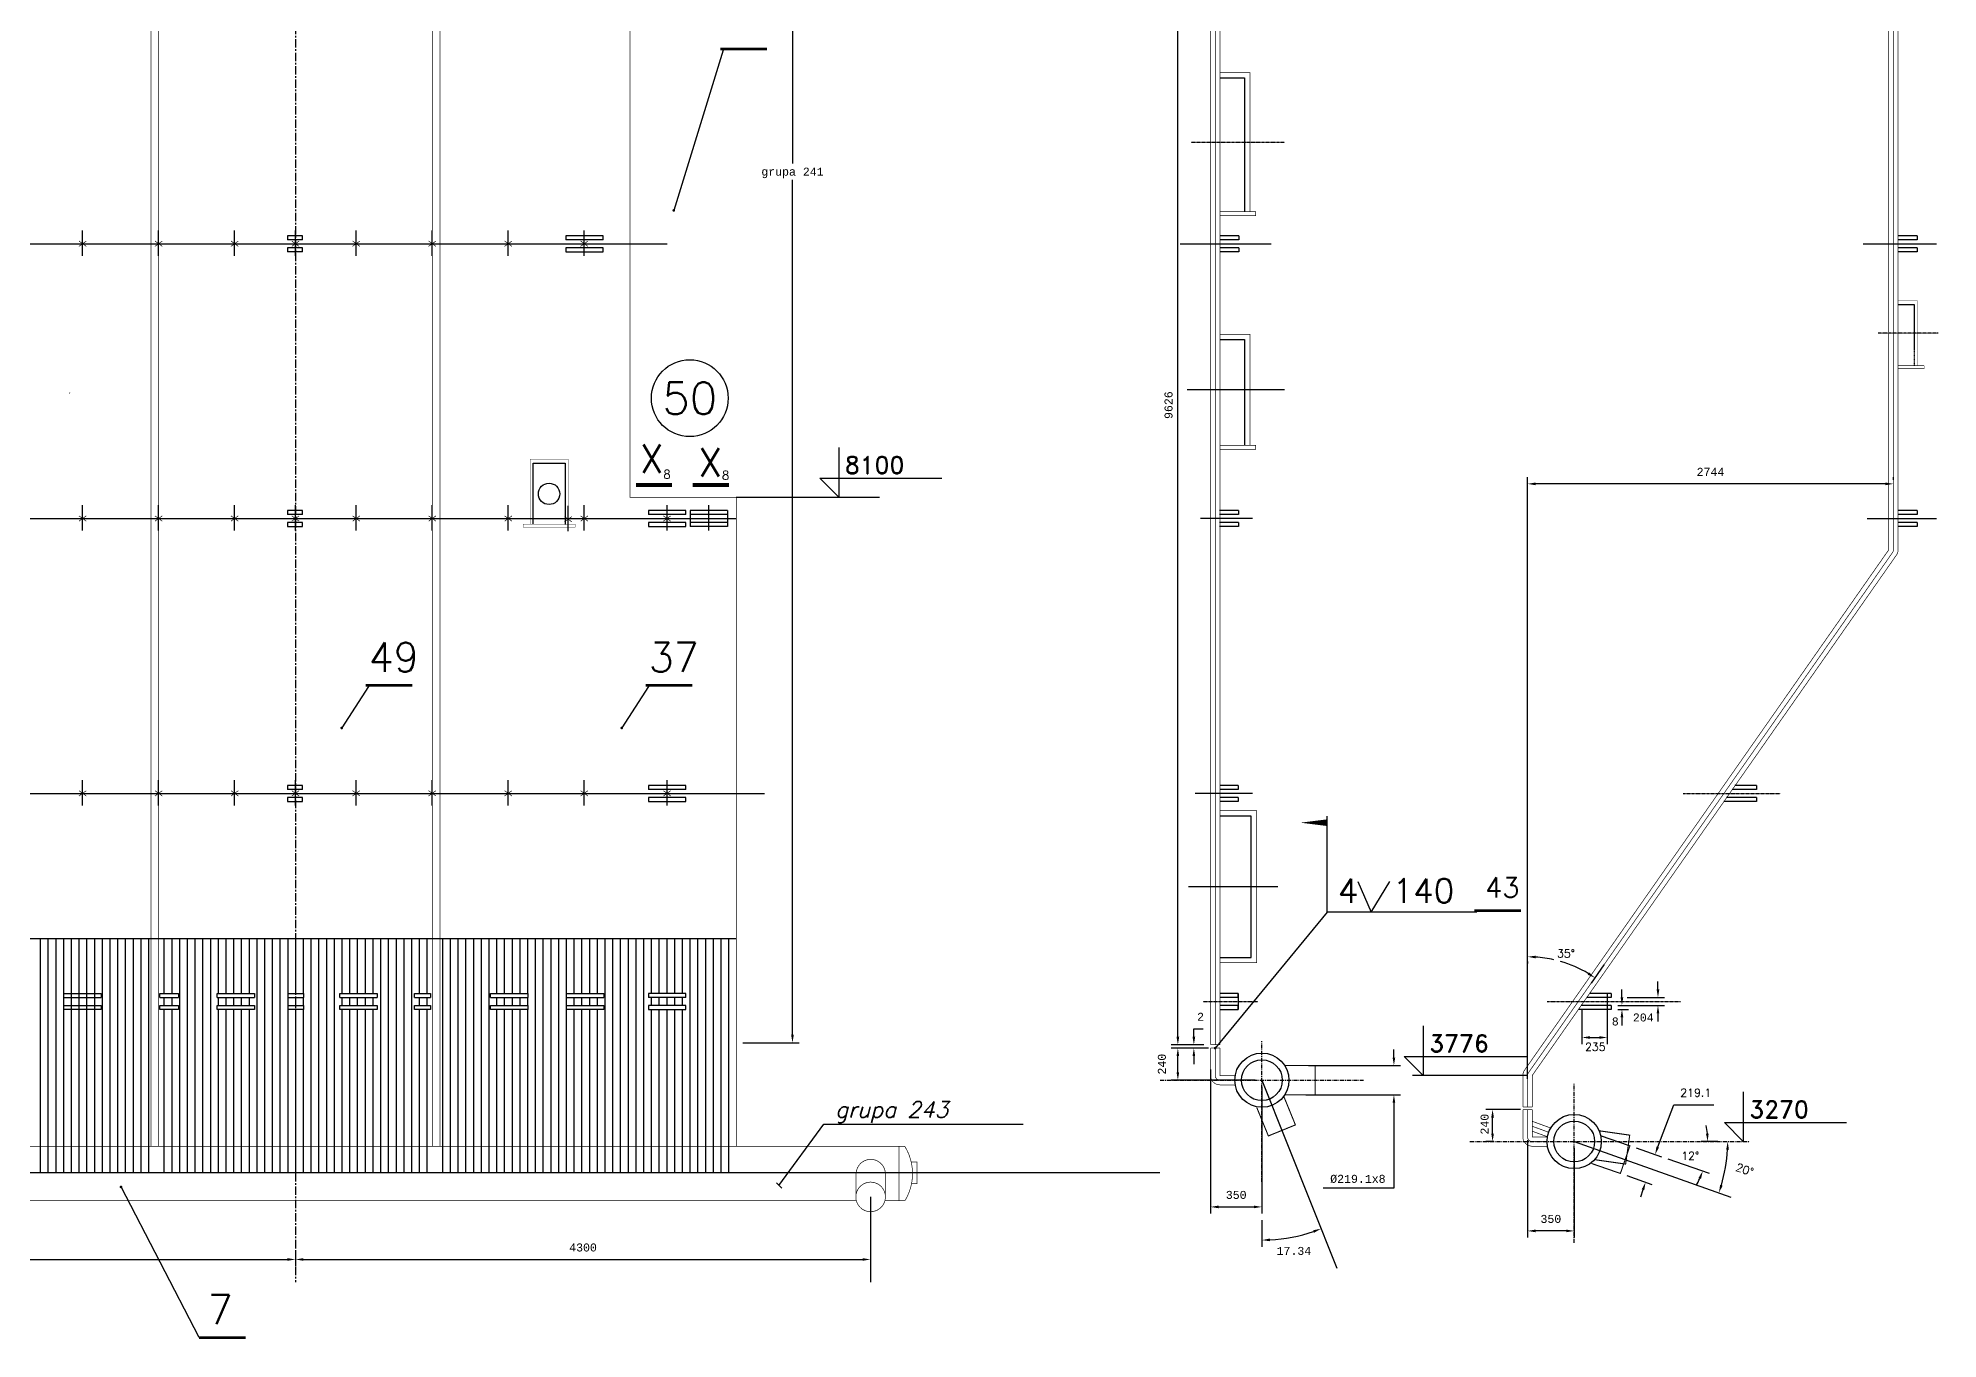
# Model space of a CAD drawing. Extents: x 13210 to 94108, y -7390 to 36310.
# Drawn here: x 38512 to 52760, y 1790 to 11542 of the extents above; entities that cross this region are included whole.
import ezdxf
from ezdxf.enums import TextEntityAlignment as Align

# ---------------------------------------------------------------- set-up
doc = ezdxf.new("R2010")
doc.units = 0
doc.header["$MEASUREMENT"] = 0
doc.header["$PDMODE"] = 3
for name, pattern in [('C3', [3.88, 2, -0.5, 0.88, -0.5]), ('CENTER', [50, 31.25, -6.25, 6.25, -6.25]), ('CENTERX2', [100, 62.5, -12.5, 12.5, -12.5]), ('CENTREX2', [100, 62.5, -12.5, 12.5, -12.5]), ('DASHEDX2', [1.5, 1, -0.5]), ('H3', [2, 1.4, -0.6])]:
    doc.linetypes.add(name, pattern=pattern)
doc.layers.get('0').update_dxf_attribs({"linetype": 'CONTINUOUS'})
doc.layers.get('DEFPOINTS').update_dxf_attribs({"linetype": 'CONTINUOUS'})
for name, color, linetype in [('LINIE', 7, 'DASHEDX2'), ('NUMERY-KOL', 4, 'CONTINUOUS'), ('NUMERY-ODN', 2, 'CONTINUOUS'), ('PRZEKROJE', 4, 'CONTINUOUS'), ('ROZWINIECIE', 3, 'CONTINUOUS'), ('SZCZEGOLY', 2, 'CONTINUOUS'), ('WYMIAR1', 7, 'CONTINUOUS'), ('X-X', 1, 'CONTINUOUS')]:
    doc.layers.add(name, color=color, linetype=linetype)
doc.styles.add('MONOTXT', font='monotxt')
doc.styles.add('ROMAND', font='romand')
doc.styles.add('ROMANS', font='romans')
doc.styles.get("Standard").update_dxf_attribs({"font": 'romans.shx'})
doc.dimstyles.new('KWA', dxfattribs={"dimscale": 20, "dimtxt": 3, "dimasz": 3, "dimexe": 2.5, "dimexo": 2.5, "dimgap": 1.5, "dimtad": 0, "dimtih": 1, "dimtoh": 1, "dimdsep": 46, "dimtxsty": 'Standard', "dimcen": -3, "dimdle": 1.25, "dimadec": 0, "dimazin": 0, "dimtfac": 0.75, "dimtofl": 0, "dimtmove": 2, "dimatfit": 3, "dimfxl": 0, "dimtvp": 1.5, "dimtolj": 1, "dimtzin": 12, "dimarcsym": 0})
doc.dimstyles.get("Standard").update_dxf_attribs({"dimtxt": 0.18, "dimasz": 0.18, "dimexe": 0.18, "dimexo": 0.0625, "dimgap": 0.09, "dimtad": 0, "dimtih": 1, "dimtoh": 1, "dimdec": 4, "dimzin": 0, "dimdsep": 46, "dimtxsty": 'Standard', "dimcen": 0.09, "dimadec": 0, "dimazin": 0, "dimtfac": 1, "dimtdec": 4, "dimtofl": 0, "dimtmove": 0, "dimatfit": 3, "dimfxl": 0, "dimtolj": 1, "dimtzin": 0, "dimarcsym": 0})

# ---------------------------------------------------------------- blocks, each defined once
blk = doc.blocks.new('X')
at = {"linetype": 'Continuous', "const_width": 5}
for points in [[(27.5, 20), (-27.5, -20)], [(-27.5, 20), (27.5, -20)]]:
    blk.add_lwpolyline(points, dxfattribs=at)
blk = doc.blocks.new('*D198')
at = {"color": 0, "linetype": 'ByBlock'}
for p, q in [((36159, 2439), (36159, 2336)), ((40443, 2456), (40443, 2336)), ((36219, 2386), (40383, 2386))]:
    blk.add_line(p, q, dxfattribs=at)
for points in [[(36219, 2396), (36219, 2376), (36159, 2386)], [(40383, 2396), (40383, 2376), (40443, 2386)]]:
    blk.add_solid(points, dxfattribs=at)
at = {"layer": 'DEFPOINTS', "color": 0, "linetype": 'ByBlock'}
for p in [(36159, 2489), (40443, 2506), (40443, 2386)]:
    blk.add_point(p, dxfattribs=at)
at = {"color": 0, "linetype": 'ByBlock', "style": 'MONOTXT'}
blk.add_text('4300', height=60, dxfattribs=at).set_placement((38301, 2476), align=Align.MIDDLE_CENTER)
blk = doc.blocks.new('*D197')
at = {"color": 0, "linetype": 'ByBlock'}
for p, q in [((40443, 2456), (40443, 2336)), ((40503, 2386), (44696, 2386)), ((44756, 2406), (44756, 2336))]:
    blk.add_line(p, q, dxfattribs=at)
for points in [[(40503, 2396), (40503, 2376), (40443, 2386)], [(44696, 2396), (44696, 2376), (44756, 2386)]]:
    blk.add_solid(points, dxfattribs=at)
at = {"layer": 'DEFPOINTS', "color": 0, "linetype": 'ByBlock'}
for p in [(40443, 2506), (44756, 2456), (44756, 2386)]:
    blk.add_point(p, dxfattribs=at)
at = {"color": 0, "linetype": 'ByBlock', "style": 'MONOTXT'}
blk.add_text('4300', height=60, dxfattribs=at).set_placement((42599.5, 2476), align=Align.MIDDLE_CENTER)
blk = doc.blocks.new('POZ')
for p, q in [((0, 186), (0, 0)), ((0, 0), (-71, 71)), ((-71, 71), (387, 71))]:
    blk.add_line(p, q)
at = {"style": 'ROMAND', "flags": 4}
blk.add_attdef('POZIOM', (23, 88), '', height=65, dxfattribs=at)
blk = doc.blocks.new('*D96')
at = {"color": 0, "linetype": 'ByBlock'}
for p, q in [((43780, 21050), (44220, 21050)), ((44170, 20990), (44170, 10600)), ((44170, 4070), (44170, 10480)), ((43799, 4010), (44220, 4010))]:
    blk.add_line(p, q, dxfattribs=at)
for points in [[(44160, 20990), (44180, 20990), (44170, 21050)], [(44160, 4070), (44180, 4070), (44170, 4010)]]:
    blk.add_solid(points, dxfattribs=at)
at = {"layer": 'DEFPOINTS', "color": 0, "linetype": 'ByBlock'}
for p in [(43730, 21050), (43749, 4010), (44170, 4010)]:
    blk.add_point(p, dxfattribs=at)
at = {"color": 0, "linetype": 'ByBlock', "style": 'MONOTXT'}
blk.add_text('grupa 241', height=60, dxfattribs=at).set_placement((44170, 10540), align=Align.MIDDLE_CENTER)
blk = doc.blocks.new('*D75')
at = {"color": 0, "linetype": 'ByBlock'}
blk.add_line((47690, 2680), (47690, 2481), dxfattribs=at)
blk.add_arc((47690, 3730), 1199, 272.8686, 288.8512, dxfattribs=at)
for points in [[(48074, 2605), (48081, 2586), (48134, 2617)], [(47750, 2523), (47750, 2543), (47690, 2531)]]:
    blk.add_solid(points, dxfattribs=at)
at = {"layer": 'DEFPOINTS', "color": 0, "linetype": 'ByBlock'}
for p in [(47690, 3730), (47690, 3680), (47690, 2730), (48252, 2320)]:
    blk.add_point(p, dxfattribs=at)
at = {"color": 0, "linetype": 'ByBlock', "style": 'MONOTXT'}
blk.add_text('17.34', height=60, dxfattribs=at).set_placement((47930, 2450), align=Align.MIDDLE_CENTER)
blk = doc.blocks.new('*D289')
at = {"color": 0, "linetype": 'ByBlock'}
for p, q in [((47290, 3970), (47010, 3970)), ((47060, 3790), (47060, 3910)), ((47640, 3730), (47010, 3730))]:
    blk.add_line(p, q, dxfattribs=at)
for points in [[(47050, 3910), (47070, 3910), (47060, 3970)], [(47050, 3790), (47070, 3790), (47060, 3730)]]:
    blk.add_solid(points, dxfattribs=at)
at = {"layer": 'DEFPOINTS', "color": 0, "linetype": 'ByBlock'}
for p in [(47060, 3970), (47340, 3970), (47690, 3730)]:
    blk.add_point(p, dxfattribs=at)
at = {"color": 0, "linetype": 'ByBlock', "style": 'MONOTXT'}
blk.add_text('240', height=60, rotation=90, dxfattribs=at).set_placement((46940, 3850), align=Align.MIDDLE_CENTER)
blk = doc.blocks.new('*D290')
at = {"color": 0, "linetype": 'ByBlock'}
for p, q in [((47255, 3995), (47130, 3995)), ((47180, 4055), (47180, 4115)), ((47180, 4115), (47250, 4115)), ((47290, 3970), (47130, 3970)), ((47180, 3910), (47180, 3850))]:
    blk.add_line(p, q, dxfattribs=at)
for points in [[(47170, 4055), (47190, 4055), (47180, 3995)], [(47170, 3910), (47190, 3910), (47180, 3970)]]:
    blk.add_solid(points, dxfattribs=at)
at = {"layer": 'DEFPOINTS', "color": 0, "linetype": 'ByBlock'}
for p in [(47180, 3995), (47305, 3995), (47340, 3970)]:
    blk.add_point(p, dxfattribs=at)
at = {"color": 0, "linetype": 'ByBlock', "style": 'MONOTXT'}
blk.add_text('2', height=60, dxfattribs=at).set_placement((47230, 4205), align=Align.MIDDLE_CENTER)
blk = doc.blocks.new('*D294')
at = {"color": 0, "linetype": 'ByBlock'}
for p, q in [((47300, 13557), (47010, 13557)), ((47060, 4055), (47060, 13497)), ((47255, 3995), (47010, 3995))]:
    blk.add_line(p, q, dxfattribs=at)
for points in [[(47050, 13497), (47070, 13497), (47060, 13557)], [(47050, 4055), (47070, 4055), (47060, 3995)]]:
    blk.add_solid(points, dxfattribs=at)
at = {"layer": 'DEFPOINTS', "color": 0, "linetype": 'ByBlock'}
for p in [(47060, 13557), (47350, 13557), (47305, 3995)]:
    blk.add_point(p, dxfattribs=at)
at = {"color": 0, "linetype": 'ByBlock', "style": 'MONOTXT'}
blk.add_text('9626', height=60, rotation=90, dxfattribs=at).set_placement((46990, 8790), align=Align.MIDDLE_CENTER)
blk = doc.blocks.new('*D298')
at = {"color": 0, "linetype": 'ByBlock'}
for p, q in [((49682, 3740), (49682, 8250)), ((52366, 8200), (49742, 8200)), ((52426, 8230), (52426, 8250))]:
    blk.add_line(p, q, dxfattribs=at)
for points in [[(49742, 8210), (49742, 8190), (49682, 8200)], [(52366, 8210), (52366, 8190), (52426, 8200)]]:
    blk.add_solid(points, dxfattribs=at)
at = {"layer": 'DEFPOINTS', "color": 0, "linetype": 'ByBlock'}
for p in [(49682, 8200), (52426, 8180), (49682, 3690)]:
    blk.add_point(p, dxfattribs=at)
at = {"color": 0, "linetype": 'ByBlock', "style": 'MONOTXT'}
blk.add_text('2744', height=60, dxfattribs=at).set_placement((51054, 8290), align=Align.MIDDLE_CENTER)
blk = doc.blocks.new('*D341')
at = {"layer": 'DEFPOINTS', "color": 0, "linetype": 'Continuous'}
for p in [(49682, 4670), (49860, 4637), (50283, 4635), (49682, 3765)]:
    blk.add_point(p, dxfattribs=at)
at = {"layer": 'WYMIAR1', "color": 0, "linetype": 'Continuous'}
for p, q in [((49682, 4620), (49682, 4605)), ((50255, 4594), (50160, 4456))]:
    blk.add_line(p, q, dxfattribs=at)
for start, end in [(77.1498, 86.1378), (59.2063, 73.8254)]:
    blk.add_arc((49682, 3765), 890, start, end, dxfattribs=at)
for points in [[(49742, 4643), (49742, 4663), (49682, 4655)], [(50143, 4538), (50132, 4521), (50188, 4497)]]:
    blk.add_solid(points, dxfattribs=at)
at = {"layer": 'WYMIAR1', "color": 0, "linetype": 'Continuous', "insert": (49970, 4680), "char_height": 60, "attachment_point": 5}
blk.add_mtext('\\A1;35%%d', dxfattribs=at)
blk = doc.blocks.new('*D299')
at = {"color": 0, "linetype": 'ByBlock'}
for p, q in [((50590, 4410), (50590, 4470)), ((50360, 4350), (50640, 4350)), ((50360, 4290), (50640, 4290)), ((50590, 4230), (50590, 4170))]:
    blk.add_line(p, q, dxfattribs=at)
for points in [[(50580, 4410), (50600, 4410), (50590, 4350)], [(50580, 4230), (50600, 4230), (50590, 4290)]]:
    blk.add_solid(points, dxfattribs=at)
at = {"layer": 'DEFPOINTS', "color": 0, "linetype": 'ByBlock'}
for p in [(50310, 4350), (50310, 4290), (50590, 4290)]:
    blk.add_point(p, dxfattribs=at)
at = {"color": 0, "linetype": 'ByBlock', "style": 'MONOTXT'}
blk.add_text('204', height=60, dxfattribs=at).set_placement((50480, 4200), align=Align.MIDDLE_CENTER)
blk = doc.blocks.new('*D300')
at = {"color": 0, "linetype": 'ByBlock'}
for p, q in [((50360, 4290), (50440, 4290)), ((50390, 4350), (50390, 4410)), ((50360, 4260), (50440, 4260)), ((50390, 4200), (50390, 4140))]:
    blk.add_line(p, q, dxfattribs=at)
for points in [[(50380, 4350), (50400, 4350), (50390, 4290)], [(50380, 4200), (50400, 4200), (50390, 4260)]]:
    blk.add_solid(points, dxfattribs=at)
at = {"layer": 'DEFPOINTS', "color": 0, "linetype": 'ByBlock'}
for p in [(50310, 4290), (50310, 4260), (50390, 4260)]:
    blk.add_point(p, dxfattribs=at)
at = {"color": 0, "linetype": 'ByBlock', "style": 'MONOTXT'}
blk.add_text('8', height=60, dxfattribs=at).set_placement((50340, 4170), align=Align.MIDDLE_CENTER)
blk = doc.blocks.new('*D301')
at = {"color": 0, "linetype": 'ByBlock'}
for p, q in [((49630, 3510), (49370, 3510)), ((49420, 3330), (49420, 3450)), ((49430, 3270), (49370, 3270))]:
    blk.add_line(p, q, dxfattribs=at)
for points in [[(49410, 3450), (49430, 3450), (49420, 3510)], [(49410, 3330), (49430, 3330), (49420, 3270)]]:
    blk.add_solid(points, dxfattribs=at)
at = {"layer": 'DEFPOINTS', "color": 0, "linetype": 'ByBlock'}
for p in [(49420, 3510), (49680, 3510), (49480, 3270)]:
    blk.add_point(p, dxfattribs=at)
at = {"color": 0, "linetype": 'ByBlock', "style": 'MONOTXT'}
blk.add_text('240', height=60, rotation=90, dxfattribs=at).set_placement((49360, 3400), align=Align.MIDDLE_CENTER)
blk = doc.blocks.new('*D302')
at = {"color": 0, "linetype": 'ByBlock'}
for p, q in [((49682, 3280), (49682, 2550)), ((50032, 3220), (50032, 2550)), ((49972, 2600), (49742, 2600))]:
    blk.add_line(p, q, dxfattribs=at)
for points in [[(49742, 2610), (49742, 2590), (49682, 2600)], [(49972, 2610), (49972, 2590), (50032, 2600)]]:
    blk.add_solid(points, dxfattribs=at)
at = {"layer": 'DEFPOINTS', "color": 0, "linetype": 'ByBlock'}
for p in [(49682, 3330), (50032, 3270), (49682, 2600)]:
    blk.add_point(p, dxfattribs=at)
at = {"color": 0, "linetype": 'ByBlock', "style": 'MONOTXT'}
blk.add_text('350', height=60, dxfattribs=at).set_placement((49857, 2690), align=Align.MIDDLE_CENTER)
blk = doc.blocks.new('*D342')
at = {"layer": 'DEFPOINTS', "color": 0, "linetype": 'Continuous'}
for p in [(50357, 3270), (50686, 3156), (51028, 3195), (51160, 3270)]:
    blk.add_point(p, dxfattribs=at)
at = {"layer": 'WYMIAR1', "color": 0, "linetype": 'Continuous'}
for p, q in [((50733, 3140), (51043, 3033)), ((51110, 3270), (50983, 3270))]:
    blk.add_line(p, q, dxfattribs=at)
for start, end in [(5.0901, 10.1801), (330.7582, 335.8482)]:
    blk.add_arc((50357, 3270), 676, start, end, dxfattribs=at)
for points in [[(51040, 3330), (51020, 3329), (51033, 3270)], [(50964, 2997), (50983, 2990), (50996, 3049)]]:
    blk.add_solid(points, dxfattribs=at)
at = {"layer": 'WYMIAR1', "color": 0, "linetype": 'Continuous', "insert": (50902, 3163), "char_height": 60, "attachment_point": 5}
blk.add_mtext('\\A1;12%%d', dxfattribs=at)
blk = doc.blocks.new('*D343')
at = {"layer": 'DEFPOINTS', "color": 0, "linetype": 'Continuous'}
for p in [(49249, 3270), (50032, 3270), (51245, 3270), (51154, 3010), (51206, 2853)]:
    blk.add_point(p, dxfattribs=at)
at = {"layer": 'WYMIAR1', "color": 0, "linetype": 'Continuous'}
blk.add_arc((50032, 3270), 1151, 343.4439, 357.0135, dxfattribs=at)
for points in [[(51172, 3210), (51192, 3210), (51183, 3270)], [(51145, 2939), (51126, 2945), (51117, 2885)]]:
    blk.add_solid(points, dxfattribs=at)
at = {"layer": 'WYMIAR1', "color": 0, "linetype": 'Continuous', "insert": (51311, 3060), "char_height": 60, "attachment_point": 5, "rotation": 340.4573}
blk.add_mtext('\\A1;20%%d', dxfattribs=at)
blk = doc.blocks.new('DIMK')
blk.add_line((1, 1), (-1, -1))

msp = doc.modelspace()

# ---------------------------------------------------------------- linework, layer by layer
at = {"layer": 'DEFPOINTS', "color": 0, "linetype": 'ByBlock'}
for p in [(47305, 3860), (47990, 3839.55), (47970, 3620.45), (48680, 3620.45), (47690, 2780)]:
    msp.add_point(p, dxfattribs=at)
at = {"layer": 'LINIE', "linetype": 'CENTERX2'}
for q in [(40443, 2216), (40443, 2320)]:
    msp.add_line((40443, 11632), q, dxfattribs=at)
at = {"layer": 'LINIE', "linetype": 'DASHEDX2'}
for p, q in [((47375, 11242.25), (47560, 11242.25)), ((47560, 11242.25), (47560, 10240)), ((47375, 9281.125), (47560, 9281.125)), ((47560, 9281.125), (47560, 8488.875)), ((47610, 5710), (47375, 5710)), ((47610, 4650), (47610, 5710)), ((47375, 4650), (47610, 4650))]:
    msp.add_line(p, q, dxfattribs=at)
at = {"layer": 'LINIE', "linetype": 'Continuous'}
for p, q in [((14198, 10000), (43230, 10000)), ((47077, 10000), (47759, 10000)), ((42225, 7897.5), (42225, 8355)), ((42225, 8355), (42465, 8355)), ((42465, 8355), (42465, 7895)), ((14198, 7940), (43749, 7940)), ((14198, 5879), (43960, 5879)), ((43749, 4790), (37137, 4790)), ((46925.23721, 3035.93845), (35585.40927, 3035.93845))]:
    msp.add_line(p, q, dxfattribs=at)
at = {"layer": 'LINIE', "linetype": 'H3'}
for p, q in [((52461, 9543.75), (52580.98912, 9543.75)), ((52580.98912, 9543.75), (52580.98912, 9086.25))]:
    msp.add_line(p, q, dxfattribs=at)
at = {"layer": 'LINIE', "linetype": 'CENTER'}
for p, q in [((47690, 2966.8), (47690, 4023.2)), ((46926.8, 3730), (48453.2, 3730)), ((50032, 2510), (50032, 3703.2)), ((49248.8, 3270), (51350, 3270))]:
    msp.add_line(p, q, dxfattribs=at)
at = {"layer": 'LINIE', "linetype": 'Continuous'}
msp.add_circle((42345, 8125), 80, dxfattribs=at)
at = {"layer": 'NUMERY-KOL'}
msp.add_circle((43400, 8842.01563), 288, dxfattribs=at)
at = {"layer": 'NUMERY-ODN'}
for p, q in [((43650, 11450), (43280, 10250)), ((40990, 6680), (40790, 6370)), ((43090, 6680), (42890, 6370)), ((39720, 1800), (39135, 2930))]:
    msp.add_line(p, q, dxfattribs=at)
at = {"layer": 'NUMERY-ODN', "const_width": 20}
for points in [[(43630, 11460), (43980, 11460), (43960, 11460)], [(40970, 6690), (41320, 6690), (41300, 6690)], [(43070, 6690), (43420, 6690), (43400, 6690)], [(40070, 1800), (39720, 1800), (39740, 1800)]]:
    msp.add_lwpolyline(points, dxfattribs=at)
at = {"layer": 'NUMERY-ODN', "const_width": 10}
for points in [[(43275, 10250, 1), (43285, 10250, 1)], [(40785, 6370, 1), (40795, 6370, 1)], [(42885, 6370, 1), (42895, 6370, 1)], [(39130, 2930, 1), (39140, 2930, 1)]]:
    msp.add_lwpolyline(points, format="xyb", close=True, dxfattribs=at)
at = {"layer": 'PRZEKROJE', "linetype": 'Continuous'}
for p, q in [((38847, 9910), (38847, 10100)), ((39417, 9910), (39417, 10100)), ((39987, 9910), (39987, 10100)), ((40443, 9910), (40443, 10100)), ((40899, 9910), (40899, 10100)), ((41469, 9910), (41469, 10100)), ((42039, 9910), (42039, 10100)), ((42609, 9910), (42609, 10100)), ((42609, 9910), (42609, 10100)), ((38847, 7850), (38847, 8040)), ((39417, 7850), (39417, 8040)), ((39987, 7850), (39987, 8040)), ((40443, 7850), (40443, 8040)), ((40899, 7850), (40899, 8040)), ((41469, 7850), (41469, 8040)), ((42039, 7850), (42039, 8040)), ((42488, 7845), (42488, 8035)), ((42488, 7845), (42488, 8035)), ((42609, 7850), (42609, 8040)), ((43229.5, 7850), (43229.5, 8040)), ((43543, 7850), (43543, 8040)), ((38847, 5790), (38847, 5980)), ((39417, 5790), (39417, 5980)), ((39987, 5790), (39987, 5980)), ((40443, 5790), (40443, 5980)), ((40899, 5790), (40899, 5980)), ((41469, 5790), (41469, 5980)), ((42039, 5790), (42039, 5980)), ((42609, 5790), (42609, 5980)), ((43229.5, 5790), (43229.5, 5980))]:
    msp.add_line(p, q, dxfattribs=at)
at = {"layer": 'ROZWINIECIE', "linetype": 'Continuous'}
for p, q in [((40382.5, 10060), (40382.5, 10030)), ((40496.5, 10060), (40382.5, 10060)), ((40496.5, 10030), (40382.5, 10030)), ((40496.5, 10030), (40496.5, 10060)), ((42749.5, 10060), (42469.5, 10060)), ((42469.5, 10060), (42469.5, 10030)), ((42749.5, 10030), (42469.5, 10030)), ((42749.5, 10030), (42749.5, 10060)), ((47517.48912, 10059.93786), (47375, 10059.93786)), ((47517.48912, 10029.93786), (47375, 10029.93786)), ((47517.48912, 10059.93786), (47517.48912, 10030.06214)), ((52603.48912, 10059.93786), (52461, 10059.93786)), ((52603.48912, 10029.93786), (52461, 10029.93786)), ((52603.48912, 10059.93786), (52603.48912, 10030.06214)), ((40496.5, 9970), (40382.5, 9970)), ((40382.5, 9970), (40382.5, 9940)), ((40496.5, 9940), (40382.5, 9940)), ((40496.5, 9940), (40496.5, 9970)), ((42469.5, 9970), (42469.5, 9940)), ((42749.5, 9970), (42469.5, 9970)), ((42469.5, 9940), (42749.5, 9940)), ((42749.5, 9940), (42749.5, 9970)), ((47517.48912, 9969.93786), (47375, 9969.93786)), ((47517.48912, 9939.93786), (47375, 9939.93786)), ((47517.48912, 9969.93786), (47517.48912, 9940.06214)), ((52603.48912, 9969.93786), (52461, 9969.93786)), ((52603.48912, 9939.93786), (52461, 9939.93786)), ((52603.48912, 9969.93786), (52603.48912, 9940.06214)), ((40382.5, 8000), (40382.5, 7970)), ((40496.5, 8000), (40382.5, 8000)), ((40496.5, 7970), (40496.5, 8000)), ((43370, 8000), (43090, 8000)), ((43090, 8000), (43090, 7970)), ((43370, 7970), (43370, 8000)), ((43403, 8000), (43403, 7880)), ((43683, 8000), (43403, 8000)), ((43683, 8000), (43683, 7880)), ((47515.16245, 7999.93786), (47372.67333, 7999.93786)), ((47515.16245, 7999.93786), (47515.16245, 7970.06214)), ((52603.48912, 7999.93786), (52461, 7999.93786)), ((52603.48912, 7999.93786), (52603.48912, 7970.06214)), ((40496.5, 7970), (40382.5, 7970)), ((40496.5, 7910), (40382.5, 7910)), ((40382.5, 7910), (40382.5, 7880)), ((40382.5, 7880), (40496.5, 7880)), ((40496.5, 7880), (40496.5, 7910)), ((43370, 7970), (43090, 7970)), ((43090, 7910), (43090, 7880)), ((43370, 7910), (43090, 7910)), ((43090, 7880), (43370, 7880)), ((43370, 7880), (43370, 7910)), ((43683, 7970), (43403, 7970)), ((43683, 7910), (43403, 7910)), ((43683, 7880), (43403, 7880)), ((47515.16245, 7969.93786), (47372.67333, 7969.93786)), ((47515.16245, 7909.93786), (47372.67333, 7909.93786)), ((47515.16245, 7879.93786), (47372.67333, 7879.93786)), ((47515.16245, 7909.93786), (47515.16245, 7880.06214)), ((52603.48912, 7969.93786), (52461, 7969.93786)), ((52603.48912, 7909.93786), (52461, 7909.93786)), ((52603.48912, 7879.93786), (52461, 7879.93786)), ((52603.48912, 7909.93786), (52603.48912, 7880.06214)), ((40496.5, 5940), (40382.5, 5940)), ((40382.5, 5940), (40382.5, 5910)), ((40496.5, 5910), (40382.5, 5910)), ((40382.5, 5850), (40382.5, 5820)), ((40496.5, 5850), (40382.5, 5850)), ((40496.5, 5910), (40496.5, 5940)), ((40496.5, 5820), (40496.5, 5850)), ((43090, 5940), (43090, 5910)), ((43370, 5940), (43090, 5940)), ((43370, 5910), (43090, 5910)), ((43370, 5850), (43090, 5850)), ((43090, 5850), (43090, 5820)), ((43370, 5910), (43370, 5940)), ((43370, 5820), (43370, 5850)), ((47512.83578, 5939.93786), (47375, 5939.93786)), ((47512.83578, 5909.93786), (47375, 5909.93786)), ((47512.83578, 5849.93786), (47375, 5849.93786)), ((47512.83578, 5939.93786), (47512.83578, 5910.06214)), ((47512.83578, 5849.93786), (47512.83578, 5820.06214)), ((51400, 5849.93786), (51174.61834, 5849.93786)), ((51400, 5909.93786), (51216.62906, 5909.93786)), ((51400, 5939.93786), (51237.63441, 5939.93786)), ((51400, 5939.93786), (51400, 5910.06214)), ((51400, 5849.93786), (51400, 5820.06214)), ((40382.5, 5820), (40496.5, 5820)), ((43090, 5820), (43370, 5820)), ((47512.83578, 5819.93786), (47375, 5819.93786)), ((51400, 5819.93786), (51153.61298, 5819.93786)), ((38529, 4790), (38529, 3035.93845)), ((38587, 4790), (38587, 3035.93845)), ((38645, 4790), (38645, 3035.93845)), ((38703, 4790), (38703, 3035.93845)), ((38761, 4790), (38761, 3035.93845)), ((38819, 4790), (38819, 3035.93845)), ((38877, 4790), (38877, 3035.93845)), ((38935, 4790), (38935, 3035.93845)), ((38993, 4790), (38993, 3035.93845)), ((39051, 4790), (39051, 3035.93845)), ((39109, 4790), (39109, 3035.93845)), ((39167, 4790), (39167, 3035.93845)), ((39225, 4790), (39225, 3035.93845)), ((39283, 4790), (39283, 3035.93845)), ((39341, 4790), (39341, 3035.93845)), ((39457, 4790), (39457, 4380)), ((39515, 4790), (39515, 4380)), ((39573, 4790), (39573, 3035.93845)), ((39631, 4790), (39631, 3035.93845)), ((39689, 4790), (39689, 3035.93845)), ((39747, 4790), (39747, 3035.93845)), ((39805, 4790), (39805, 3035.93845)), ((39863, 4790), (39863, 4380)), ((39921, 4790), (39921, 4380)), ((39979, 4790), (39979, 4380)), ((40037, 4790), (40037, 4380)), ((40095, 4790), (40095, 4380)), ((40153, 4790), (40153, 3035.93845)), ((40211, 4790), (40211, 3035.93845)), ((40269, 4790), (40269, 3035.93845)), ((40327, 4790), (40327, 3035.93845)), ((40385, 4790), (40385, 3035.93845)), ((40443, 4790), (40443, 4380)), ((40501, 4790), (40501, 4380)), ((40559, 4790), (40559, 3035.93845)), ((40617, 4790), (40617, 3035.93845)), ((40675, 4790), (40675, 3035.93845)), ((40733, 4790), (40733, 3035.93845)), ((40791, 4790), (40791, 4380)), ((40849, 4790), (40849, 4380)), ((40907, 4790), (40907, 4380)), ((40965, 4790), (40965, 4380)), ((41023, 4790), (41023, 4380)), ((41081, 4790), (41081, 3035.93845)), ((41139, 4790), (41139, 3035.93845)), ((41197, 4790), (41197, 3035.93845)), ((41255, 4790), (41255, 3035.93845)), ((41313, 4790), (41313, 3035.93845)), ((41371, 4790), (41371, 4380)), ((41429, 4790), (41429, 4380)), ((41545, 4790), (41545, 3035.93845)), ((41603, 4790), (41603, 3035.93845)), ((41661, 4790), (41661, 3035.93845)), ((41719, 4790), (41719, 3035.93845)), ((41777, 4790), (41777, 3035.93845)), ((41835, 4790), (41835, 3035.93845)), ((41893, 4790), (41893, 3035.93845)), ((41951, 4790), (41951, 4380)), ((42009, 4790), (42009, 4380)), ((42067, 4790), (42067, 4380)), ((42125, 4790), (42125, 4380)), ((42183, 4790), (42183, 4380)), ((42241, 4790), (42241, 3035.93845)), ((42299, 4790), (42299, 3035.93845)), ((42357, 4790), (42357, 3035.93845)), ((42415, 4790), (42415, 3035.93845)), ((42473, 4790), (42473, 3035.93845)), ((42531, 4790), (42531, 4380)), ((42589, 4790), (42589, 4380)), ((42647, 4790), (42647, 4380)), ((42705, 4790), (42705, 4380)), ((42763, 4790), (42763, 3035.93845)), ((42821, 4790), (42821, 3035.93845)), ((42879, 4790), (42879, 3035.93845)), ((42937, 4790), (42937, 3035.93845)), ((42995, 4790), (42995, 3035.93845)), ((43053, 4790), (43053, 3035.93845)), ((43111, 4790), (43111, 4380)), ((43169, 4790), (43169, 4380)), ((43227, 4790), (43227, 4380)), ((43285, 4790), (43285, 4380)), ((43343, 4790), (43343, 4380)), ((43401, 4790), (43401, 3035.93845)), ((43459, 4790), (43459, 3035.93845)), ((43517, 4790), (43517, 3035.93845)), ((43575, 4790), (43575, 3035.93845)), ((43633, 4790), (43633, 3035.93845)), ((43691, 4790), (43691, 3035.93845)), ((38706, 4380), (38986, 4380)), ((38706, 4350), (38706, 4380)), ((38706, 4350), (38986, 4350)), ((38706, 4290), (38986, 4290)), ((38706, 4260), (38706, 4290)), ((38761, 4350), (38761, 4290)), ((38819, 4350), (38819, 4290)), ((38877, 4350), (38877, 4290)), ((38935, 4350), (38935, 4290)), ((38986, 4380), (38986, 4350)), ((38986, 4290), (38986, 4260)), ((39426, 4380), (39566, 4380)), ((39426, 4350), (39426, 4380)), ((39426, 4350), (39566, 4350)), ((39426, 4290), (39566, 4290)), ((39426, 4260), (39426, 4290)), ((39457, 4350), (39457, 4290)), ((39457, 4350), (39457, 4290)), ((39515, 4350), (39515, 4290)), ((39515, 4350), (39515, 4290)), ((39566, 4380), (39566, 4350)), ((39566, 4290), (39566, 4260)), ((39856, 4380), (40136, 4380)), ((39856, 4350), (39856, 4380)), ((39856, 4350), (40136, 4350)), ((39856, 4290), (40136, 4290)), ((39856, 4260), (39856, 4290)), ((39863, 4350), (39863, 4290)), ((39863, 4350), (39863, 4290)), ((39921, 4350), (39921, 4290)), ((39921, 4350), (39921, 4290)), ((39979, 4350), (39979, 4290)), ((39979, 4350), (39979, 4290)), ((40037, 4350), (40037, 4290)), ((40037, 4350), (40037, 4290)), ((40095, 4350), (40095, 4290)), ((40095, 4350), (40095, 4290)), ((40136, 4380), (40136, 4350)), ((40136, 4290), (40136, 4260)), ((40389.5, 4380), (40503.5, 4380)), ((40389.5, 4350), (40389.5, 4380)), ((40389.5, 4350), (40503.5, 4350)), ((40389.5, 4290), (40503.5, 4290)), ((40389.5, 4260), (40389.5, 4290)), ((40443, 4350), (40443, 4290)), ((40501, 4350), (40501, 4290)), ((40503.5, 4380), (40503.5, 4350)), ((40503.5, 4290), (40503.5, 4260)), ((40776, 4380), (41056, 4380)), ((40776, 4350), (40776, 4380)), ((40776, 4350), (41056, 4350)), ((40776, 4290), (41056, 4290)), ((40776, 4260), (40776, 4290)), ((40791, 4350), (40791, 4290)), ((40791, 4350), (40791, 4290)), ((40849, 4350), (40849, 4290)), ((40849, 4350), (40849, 4290)), ((40907, 4350), (40907, 4290)), ((40907, 4350), (40907, 4290)), ((40965, 4350), (40965, 4290)), ((40965, 4350), (40965, 4290)), ((41023, 4350), (41023, 4290)), ((41023, 4350), (41023, 4290)), ((41056, 4380), (41056, 4350)), ((41056, 4290), (41056, 4260)), ((41336, 4380), (41456, 4380)), ((41336, 4350), (41336, 4380)), ((41336, 4350), (41456, 4350)), ((41336, 4290), (41456, 4290)), ((41336, 4260), (41336, 4290)), ((41371, 4350), (41371, 4290)), ((41371, 4350), (41371, 4290)), ((41429, 4350), (41429, 4290)), ((41429, 4350), (41429, 4290)), ((41456, 4380), (41456, 4350)), ((41456, 4290), (41456, 4260)), ((41906, 4380), (42186, 4380)), ((41906, 4350), (41906, 4380)), ((41906, 4350), (42186, 4350)), ((41906, 4290), (42186, 4290)), ((41906, 4260), (41906, 4290)), ((41951, 4350), (41951, 4290)), ((41951, 4350), (41951, 4290)), ((42009, 4350), (42009, 4290)), ((42009, 4350), (42009, 4290)), ((42067, 4350), (42067, 4290)), ((42067, 4350), (42067, 4290)), ((42125, 4350), (42125, 4290)), ((42125, 4350), (42125, 4290)), ((42183, 4350), (42183, 4290)), ((42183, 4350), (42183, 4290)), ((42186, 4380), (42186, 4350)), ((42186, 4290), (42186, 4260)), ((42476, 4380), (42756, 4380)), ((42476, 4350), (42476, 4380)), ((42476, 4350), (42756, 4350)), ((42476, 4290), (42756, 4290)), ((42476, 4260), (42476, 4290)), ((42531, 4350), (42531, 4290)), ((42531, 4350), (42531, 4290)), ((42589, 4350), (42589, 4290)), ((42589, 4350), (42589, 4290)), ((42647, 4350), (42647, 4290)), ((42647, 4350), (42647, 4290)), ((42705, 4350), (42705, 4290)), ((42705, 4350), (42705, 4290)), ((42756, 4380), (42756, 4350)), ((42756, 4290), (42756, 4260)), ((43090, 4380), (43090, 4350)), ((43370, 4380), (43090, 4380)), ((43090, 4380), (43090, 4350)), ((43370, 4380), (43090, 4380)), ((43370, 4350), (43090, 4350)), ((43370, 4350), (43090, 4350)), ((43370, 4290), (43090, 4290)), ((43090, 4290), (43090, 4260)), ((43370, 4290), (43090, 4290)), ((43090, 4290), (43090, 4260)), ((43111, 4350), (43111, 4290)), ((43111, 4350), (43111, 4290)), ((43169, 4350), (43169, 4290)), ((43169, 4350), (43169, 4290)), ((43227, 4350), (43227, 4290)), ((43227, 4350), (43227, 4290)), ((43285, 4350), (43285, 4290)), ((43285, 4350), (43285, 4290)), ((43343, 4350), (43343, 4290)), ((43343, 4350), (43343, 4290)), ((43370, 4350), (43370, 4380)), ((43370, 4350), (43370, 4380)), ((43370, 4260), (43370, 4290)), ((43370, 4260), (43370, 4290)), ((47512.83578, 4380), (47375, 4380)), ((47512.83578, 4380), (47375, 4380)), ((47512.83578, 4350), (47375, 4350)), ((47512.83578, 4350), (47375, 4350)), ((47512.83578, 4290), (47375, 4290)), ((47512.83578, 4290), (47375, 4290)), ((47512.83578, 4350), (47512.83578, 4380)), ((47512.83578, 4350), (47512.83578, 4380)), ((47512.83578, 4380), (47512.83578, 4260)), ((47512.83578, 4260), (47512.83578, 4290)), ((47512.83578, 4260), (47512.83578, 4290)), ((50310, 4290), (50084.61834, 4290)), ((50310, 4350), (50126.62906, 4350)), ((50310, 4380), (50147.63441, 4380)), ((50310, 4380), (50310, 4350.12429)), ((50310, 4290), (50310, 4260.12429)), ((38986, 4260), (38706, 4260)), ((39566, 4260), (39426, 4260)), ((39457, 4260), (39457, 3035.93845)), ((39515, 4260), (39515, 3035.93845)), ((40136, 4260), (39856, 4260)), ((39863, 4260), (39863, 3035.93845)), ((39921, 4260), (39921, 3035.93845)), ((39979, 4260), (39979, 3035.93845)), ((40037, 4260), (40037, 3035.93845)), ((40095, 4260), (40095, 3035.93845)), ((40503.5, 4260), (40389.5, 4260)), ((40443, 4260), (40443, 3035.93845)), ((40501, 4260), (40501, 3035.93845)), ((41056, 4260), (40776, 4260)), ((40791, 4260), (40791, 3035.93845)), ((40849, 4260), (40849, 3035.93845)), ((40907, 4260), (40907, 3035.93845)), ((40965, 4260), (40965, 3035.93845)), ((41023, 4260), (41023, 3035.93845)), ((41456, 4260), (41336, 4260)), ((41371, 4260), (41371, 3035.93845)), ((41429, 4260), (41429, 3035.93845)), ((42186, 4260), (41906, 4260)), ((41951, 4260), (41951, 3035.93845)), ((42009, 4260), (42009, 3035.93845)), ((42067, 4260), (42067, 3035.93845)), ((42125, 4260), (42125, 3035.93845)), ((42183, 4260), (42183, 3035.93845)), ((42756, 4260), (42476, 4260)), ((42531, 4260), (42531, 3035.93845)), ((42589, 4260), (42589, 3035.93845)), ((42647, 4260), (42647, 3035.93845)), ((42705, 4260), (42705, 3035.93845)), ((43090, 4260), (43370, 4260)), ((43090, 4260), (43370, 4260)), ((43111, 4260), (43111, 3035.93845)), ((43169, 4260), (43169, 3035.93845)), ((43227, 4260), (43227, 3035.93845)), ((43285, 4260), (43285, 3035.93845)), ((43343, 4260), (43343, 3035.93845)), ((47375, 4260), (47512.83578, 4260)), ((47375, 4260), (47512.83578, 4260)), ((50310, 4260), (50063.61298, 4260)), ((50233.53417, 3312.66815), (50437.53983, 3242.17757))]:
    msp.add_line(p, q, dxfattribs=at)
at = {"layer": 'ROZWINIECIE', "const_width": 5}
for points in [[(39360, 21050), (39360, 3233.2)], [(39417, 21050), (39417, 3233.2)], [(41469, 21050), (41469, 3233.2)], [(41526, 21050), (41526, 3233.2)], [(43749, 12870), (42951, 12870), (42951, 8100), (43749, 8100)], [(43749, 3233.2), (43749, 8100)]]:
    msp.add_lwpolyline(points, dxfattribs=at)
at = {"layer": 'ROZWINIECIE', "linetype": 'Continuous', "const_width": 5}
for points in [[(47305, 13557), (47305, 3995, 0.4136071003)], [(47340, 13557), (47340, 3995, 0.4136071003)], [(52391, 13557), (52391, 7706.03508), (49792.61259, 3995), (49659.65858, 3805.11415, 0.1539097545), (49647, 3764.96492), (49647, 3530, 0.4142135624)], [(52426, 13557), (52426, 7706.03508, -0.1539097545), (52419.67071, 7685.96047), (49835.33912, 3995), (49688.32929, 3785.03953, 0.1539097545), (49682, 3764.96492), (49682, 3530, 0.4142135624)], [(49717, 3530), (49717, 3764.96492), (49878.06565, 3995), (52448.34142, 7665.88585, 0.1539097545), (52461, 7706.03508), (52461, 13557)], [(47305, 3970), (47305, 3765, 0.4142135624), (47375, 3695), (47486.8, 3695)], [(47340, 3970), (47340, 3765, 0.4142135624), (47375, 3730), (47486.8, 3730)], [(49647, 3510), (49647, 3305, 0.4142135624), (49717, 3235), (49831.83697, 3235)], [(49682, 3510), (49682, 3305, 0.4142135624), (49717, 3270), (49828.8, 3270)], [(44647.45, 3026.8, -1), (44866.55, 3026.8, -1)], [(44968.1, 2826.8), (45013.60771, 2826.8, 0.2808331526), (45013, 3233.2), (44968.1, 3233.2)], [(36265.97768, 2826.8), (42937.86137, 2826.8, 0.2306201332)], [(42891.61286, 2826.8), (44652.44421, 2826.8, 0.2387503227)], [(44861.55579, 2826.8), (44968.1, 2826.8, 0.2808331526)]]:
    msp.add_lwpolyline(points, format="xyb", dxfattribs=at)
at = {"layer": 'ROZWINIECIE', "linetype": 'Continuous'}
for points, const_width in [([(47375, 13557), (47375, 3995)], 5), ([(47375, 11282.25), (47600, 11282.25), (47600, 10240)], 5), ([(47375, 10240), (47642.75, 10240), (47642.75, 10210), (47375, 10210)], 5), ([(52603.48912, 9086.25), (52603.48912, 9573.75), (52461, 9573.75)], 3.75), ([(47375, 9321.125), (47600, 9321.125), (47600, 8488.875)], 5), ([(52655.98912, 9086.25), (52461, 9086.25)], 3.75), ([(52461, 9063.75), (52655.98912, 9063.75), (52655.98912, 9086.25)], 3.75), ([(47375, 8488.875), (47642.75, 8488.875), (47642.75, 8458.875), (47375, 8458.875)], 5), ([(42487.5, 7942.5), (42487.5, 8385), (42202.5, 8385), (42202.5, 7942.5)], 3.75), ([(42202.5, 7942.5), (42202.5, 7897.5)], 3.75), ([(47375, 4610), (47650, 4610), (47650, 5750), (47375, 5750)], 5), ([(47375, 3970), (47375, 3765), (47486.8, 3765)], 5), ([(47486.8, 3755), (47486.8, 3765)], 5), ([(47486.8, 3730), (47486.8, 3765)], 5), ([(47861.1404, 3839.55), (48090, 3839.55), (48090, 3620.45), (47861.1404, 3620.45)], 8), ([(47854.98707, 3606.64743), (47941.46227, 3394.75416), (47738.60509, 3311.96666), (47652.12989, 3523.85992)], 8), ([(49647, 3530), (49717, 3530)], 5), ([(49717, 3510), (49647, 3510)], 5), ([(49831.83697, 3305), (49717, 3305), (49717, 3510)], 5), ([(49717, 3421.89685), (49855.87898, 3371.34903)], 5), ([(49717, 3384.65062), (49841.05446, 3339.49849)], 5), ([(49717, 3347.4044), (49829.08375, 3306.60925)], 5), ([(50221.75966, 3350.17395), (50448.32962, 3317.88203), (50437.53983, 3242.17757)], 8), ([(44968.1, 3233.2), (35944.96597, 3233.2)], 5), ([(44968.1, 2825.8), (44968.1, 3029), (44968.1, 3233.2)], 5), ([(50437.53983, 3242.17757), (50449.84482, 3237.9258), (50378.28982, 3030.8396), (50161.97917, 3105.58195)], 8), ([(50437.53983, 3242.17757), (50417.41478, 3100.97403), (50190.84482, 3133.26594)], 8), ([(44647.45, 2859.5), (44647.45, 3026.02039)], 5), ([(44866.55, 2859.5), (44866.55, 3028.3954)], 5), ([(45060.46403, 3116.87689), (45105, 3116.87689), (45105, 2955), (45063, 2955)], 5)]:
    msp.add_lwpolyline(points, dxfattribs=dict(at, const_width=const_width))
at = {"layer": 'ROZWINIECIE', "linetype": 'Continuous', "const_width": 3.75}
msp.add_lwpolyline([(42540, 7897.5), (42150, 7897.5), (42150, 7875), (42540, 7875)], close=True, dxfattribs=at)
at = {"layer": 'ROZWINIECIE', "linetype": 'Continuous', "const_width": 5}
msp.add_lwpolyline([(44866.8, 2855, -1), (44645.2, 2855, -1)], format="xyb", close=True, dxfattribs=at)
at = {"layer": 'ROZWINIECIE', "linetype": 'Continuous'}
for centre, radius in [((47690, 3730), 203.2), ((47690, 3730), 153.2), ((50032, 3270), 203.2), ((50032, 3270), 153.2)]:
    msp.add_circle(centre, radius, dxfattribs=at)
at = {"layer": 'WYMIAR1', "linetype": 'C3'}
for p, q in [((47160, 10761.125), (47860, 10761.125)), ((52760, 9330), (52310, 9330)), ((50850, 5880), (51580, 5880)), ((47250, 4320), (47660, 4320)), ((49830, 4320), (50830, 4320))]:
    msp.add_line(p, q, dxfattribs=at)
at = {"layer": 'WYMIAR1', "linetype": 'Continuous'}
for p, q in [((52200, 10000), (52750, 10000)), ((47860, 8905), (47130, 8905)), ((47620, 7940), (47230, 7940)), ((52230, 7940), (52750, 7940)), ((47620, 5880), (47190, 5880)), ((48180, 4990), (48180, 5710)), ((47810, 5180), (47140, 5180)), ((48410, 5220), (48510, 4990)), ((48510, 4990), (48650, 5220)), ((49303, 4990), (48180, 4990)), ((50280, 4380), (50280, 4000)), ((50090, 4260), (50090, 4000)), ((50150, 4050), (50220, 4050)), ((47690, 3730), (48251.67087, 2320)), ((49682, 3764.96492), (48820, 3764.96492)), ((50658.50171, 3229.30888), (50778.09688, 3546.01893)), ((50778.09688, 3546.01893), (51078.09688, 3546.01893)), ((50032, 3270), (51205.67722, 2853.39558)), ((50497.10319, 3221.5965), (50686.16492, 3156.26953)), ((50425.54819, 3014.5103), (50614.60992, 2949.18334)), ((50547.75639, 2908.80259), (50528.16123, 2852.09254))]:
    msp.add_line(p, q, dxfattribs=at)
at = {"layer": 'WYMIAR1'}
for p, q in [((43749, 8100), (44823, 8100)), ((48180, 4990), (47340, 3970)), ((44068.47059, 2941.52941), (44405.30612, 3400)), ((44405.30612, 3400), (45900, 3400)), ((44050, 2960), (44090, 2920)), ((44756, 2855), (44756, 2216))]:
    msp.add_line(p, q, dxfattribs=at)
at = {"layer": 'WYMIAR1', "color": 0, "linetype": 'ByBlock'}
for p, q in [((48680, 3899.55), (48680, 3959.55)), ((47305, 3810), (47305, 2730)), ((48040, 3839.55), (48730, 3839.55)), ((47690, 3680), (47690, 2730)), ((48020, 3620.45), (48730, 3620.45)), ((48680, 3560.45), (48680, 2920.45)), ((48680, 2920.45), (48150, 2920.45)), ((47365, 2780), (47630, 2780))]:
    msp.add_line(p, q, dxfattribs=at)
at = {"layer": 'WYMIAR1', "linetype": 'Continuous'}
msp.add_lwpolyline([(48180, 5660, 50, 0, 0), (47980, 5660, 0, 0, 0)], format="xyseb", dxfattribs=at)
at = {"layer": 'WYMIAR1', "const_width": 20}
msp.add_lwpolyline([(49283, 5000), (49633, 5000), (49613, 5000)], dxfattribs=at)
at = {"layer": 'WYMIAR1', "linetype": 'Continuous', "const_width": 5}
for points in [[(47375, 3995), (47305, 3995)], [(47375, 3970), (47305, 3970)]]:
    msp.add_lwpolyline(points, dxfattribs=at)
at = {"layer": 'WYMIAR1', "const_width": 10}
msp.add_lwpolyline([(47335, 3970, 1), (47345, 3970, 1)], format="xyb", close=True, dxfattribs=at)
at = {"layer": 'WYMIAR1', "linetype": 'Continuous'}
for points in [[(50150, 4060), (50150, 4040), (50090, 4050)], [(50220, 4060), (50220, 4040), (50280, 4050)], [(50649.05004, 3232.57474), (50667.95339, 3226.04302), (50638.90655, 3172.59883)], [(50538.30471, 2912.06845), (50557.20806, 2905.53673), (50567.35155, 2965.51264)]]:
    msp.add_solid(points, dxfattribs=at)
at = {"layer": 'WYMIAR1', "color": 0, "linetype": 'ByBlock'}
for points in [[(48670, 3899.55), (48690, 3899.55), (48680, 3839.55)], [(48670, 3560.45), (48690, 3560.45), (48680, 3620.45)], [(47365, 2790), (47365, 2770), (47305, 2780)], [(47630, 2790), (47630, 2770), (47690, 2780)]]:
    msp.add_solid(points, dxfattribs=at)
at = {"layer": 'X-X', "const_width": 30}
for points in [[(43267.5, 8191), (42996.5, 8191)], [(43693.5, 8191), (43422.5, 8191)]]:
    msp.add_lwpolyline(points, dxfattribs=at)

# ---------------------------------------------------------------- block references
at = {"layer": 'SZCZEGOLY', "linetype": 'Continuous'}
for p in [(38847, 10000), (39417, 10000), (39987, 10000), (42609, 10000), (38847, 7940), (39417, 7940), (39987, 7940), (43229.5, 7940), (38847, 5880), (39417, 5880), (39987, 5880), (43229.5, 5880)]:
    msp.add_blockref('X', p, dxfattribs=at)
at = {"layer": 'SZCZEGOLY', "linetype": 'Continuous', "xscale": -1}
for p in [(40443, 10000), (40899, 10000), (41469, 10000), (42039, 10000), (42609, 10000), (40443, 7940), (40899, 7940), (41469, 7940), (42039, 7940), (42488, 7935), (42488, 7935), (42609, 7940), (40443, 5880), (40899, 5880), (41469, 5880), (42039, 5880), (42609, 5880)]:
    msp.add_blockref('X', p, dxfattribs=at)
at = {"layer": 'WYMIAR1', "linetype": 'Continuous', "rotation": 74.35775354279127}
msp.add_blockref('DIMK', (38750, 8880), dxfattribs=at)
at = {"layer": 'WYMIAR1', "xscale": 2, "yscale": 2, "zscale": 2}
msp.add_blockref('POZ', (44517, 8100), dxfattribs=at).add_auto_attribs({'POZIOM': '8100'})
at = {"layer": 'WYMIAR1', "linetype": 'Continuous', "xscale": 2, "yscale": 2, "zscale": 2}
for p, values in [((48900, 3764.96492), {'POZIOM': '3776'}), ((51300, 3270), {'POZIOM': '3270'})]:
    msp.add_blockref('POZ', p, dxfattribs=at).add_auto_attribs(values)

# ---------------------------------------------------------------- texts
at = {"layer": 'LINIE', "linetype": 'CENTREX2', "style": 'ROMANS', "oblique": 15}
msp.add_text('grupa 243', height=120, dxfattribs=at).set_placement((44490, 3450))
at = {"layer": 'NUMERY-KOL', "style": 'ROMANS'}
msp.add_text('50', height=240, dxfattribs=at).set_placement((43400, 8842.01563), align=Align.MIDDLE)
at = {"layer": 'NUMERY-ODN', "style": 'ROMANS'}
for s, p in [('49', (41180, 6790)), ('37', (43280, 6790)), ('7', (39880, 1900))]:
    msp.add_text(s, height=220, dxfattribs=at).set_placement(p, align=Align.CENTER)
at = {"layer": 'WYMIAR1', "linetype": 'Continuous', "style": 'ROMANS'}
for s, p in [('4', (48260, 5060)), ('140', (48670, 5060))]:
    msp.add_text(s, height=180, dxfattribs=at).set_placement(p)
at = {"layer": 'WYMIAR1', "style": 'ROMANS'}
msp.add_text('43', height=150, dxfattribs=at).set_placement((49493, 5100), align=Align.CENTER)
at = {"layer": 'WYMIAR1', "linetype": 'Continuous', "style": 'ROMANS'}
for s, p in [('235', (50190, 3980)), ('219.1', (50943.09688, 3636.01893))]:
    msp.add_text(s, height=60, dxfattribs=at).set_placement(p, align=Align.MIDDLE_CENTER)
at = {"layer": 'WYMIAR1', "color": 0, "linetype": 'ByBlock', "style": 'MONOTXT'}
for s, p in [('%%c219.1x8', (48410, 2990.45)), ('350', (47497.5, 2870))]:
    msp.add_text(s, height=60, dxfattribs=at).set_placement(p, align=Align.MIDDLE_CENTER)
at = {"layer": 'X-X', "style": 'ROMANS'}
for s, height, p in [('X', 212, (43024.5, 8282)), ('X', 212, (43463.5, 8255)), ('8', 65, (43201.5, 8239)), ('8', 65, (43640.5, 8232))]:
    msp.add_text(s, height=height, dxfattribs=at).set_placement(p)

# ---------------------------------------------------------------- dimensions: what is measured, and where the dimension line sits
at = {"layer": 'WYMIAR1'}
dim = msp.add_linear_dim(base=(44170, 4010), p1=(43730, 21050), p2=(43749, 4010), angle=90, text='grupa 241', dimstyle='KWA', dxfattribs=at)
dim.commit()
dim.dimension.update_dxf_attribs({"geometry": '*D96', "text_midpoint": (44170, 10540), "dimtype": 128})
at = {"layer": 'WYMIAR1', "linetype": 'Continuous'}
dim = msp.add_linear_dim(base=(47060, 13557), p1=(47305, 3995), p2=(47350, 13557), angle=90, text='9626', dimstyle='Standard', dxfattribs=at)
dim.commit()
dim.dimension.update_dxf_attribs({"geometry": '*D294', "text_midpoint": (46990, 8790), "dimtype": 128, "text_rotation": 90})
for base, p1, p2, picture, middle in [((49682, 8200), (52426, 8180), (49682, 3690), '*D298', (51054, 8290)), ((49682, 2600), (50032, 3270), (49682, 3330), '*D302', (49857, 2690))]:
    dim = msp.add_linear_dim(base=base, p1=p1, p2=p2, dimstyle='Standard', dxfattribs=at)
    dim.commit()
    dim.dimension.update_dxf_attribs({"geometry": picture, "text_midpoint": middle})
for base, center, p1, p2, text, picture, middle in [((49860.28348, 4637.20571), (49682, 3764.96492), (50283.25787, 4634.7207), (49682, 4670), '35%%d', '*D341', (49970, 4680)), ((51028.47521, 3195.23119), (50357.01938, 3270), (50686.16492, 3156.26953), (51160, 3270), '12%%d', '*D342', (50901.70066, 3162.9085))]:
    dim = msp.add_angular_dim_3p(base=base, center=center, p1=p1, p2=p2, text=text, dimstyle='KWA', override={"dimzin": 12, "dimadec": 2, "dimazin": 3}, dxfattribs=at)
    dim.commit()
    dim.dimension.update_dxf_attribs({"geometry": picture, "text_midpoint": middle, "dimtype": 165})
dim = msp.add_linear_dim(base=(50660, 4290), p1=(50380, 4350), p2=(50380, 4290), angle=90, text='204', dimstyle='Standard', dxfattribs=at)
dim.commit()
dim.dimension.update_dxf_attribs({"geometry": '*D299', "text_midpoint": (50550, 4200), "dimtype": 128, "insert": (70, 0)})
dim = msp.add_linear_dim(base=(50390, 4260), p1=(50310, 4290), p2=(50310, 4260), angle=90, text='8', dimstyle='Standard', dxfattribs=at)
dim.commit()
dim.dimension.update_dxf_attribs({"geometry": '*D300', "text_midpoint": (50340, 4170), "dimtype": 128})
dim = msp.add_linear_dim(base=(47180, 4025), p1=(47340, 3970), p2=(47305, 3995), angle=90, text='2', dimstyle='Standard', dxfattribs=at)
dim.commit()
dim.dimension.update_dxf_attribs({"geometry": '*D290', "text_midpoint": (47230, 4205)})
for base, p1, p2, picture, middle in [((47060, 3970), (47690, 3730), (47340, 3970), '*D289', (46940, 3850)), ((49420, 3510), (49480, 3270), (49680, 3510), '*D301', (49360, 3400))]:
    dim = msp.add_linear_dim(base=base, p1=p1, p2=p2, angle=90, dimstyle='Standard', dxfattribs=at)
    dim.commit()
    dim.dimension.update_dxf_attribs({"geometry": picture, "text_midpoint": middle, "dimtype": 128, "text_rotation": 90})
dim = msp.add_angular_dim_2l(base=(47900, 2550), line1=((47690, 3680), (47690, 2730)), line2=((47690, 3730), (48251.67087, 2320)), text='17.34', dimstyle='KWA', override={"dimadec": 2, "dimazin": 2}, dxfattribs=at)
dim.commit()
dim.dimension.update_dxf_attribs({"geometry": '*D75', "text_midpoint": (47930, 2450), "dimtype": 130})
dim = msp.add_angular_dim_2l(base=(51153.57591, 3010.47745), line1=((50032, 3270), (51205.67722, 2853.39558)), line2=((49248.8, 3270), (51245.2, 3270)), text='20%%d', dimstyle='KWA', override={"dimzin": 12, "dimadec": 2, "dimazin": 3}, dxfattribs=at)
dim.commit()
dim.dimension.update_dxf_attribs({"geometry": '*D343', "text_midpoint": (51310.88595, 3060.11065), "dimtype": 162, "text_rotation": 180})
at = {"layer": 'WYMIAR1'}
for base, p1, p2, picture, middle in [((40443, 2386), (36158.82638, 2489), (40443, 2506), '*D198', (38300.91319, 2476)), ((44756, 2386), (40443, 2506), (44756, 2456), '*D197', (42599.5, 2476))]:
    dim = msp.add_linear_dim(base=base, p1=p1, p2=p2, text='4300', dimstyle='KWA', dxfattribs=at)
    dim.commit()
    dim.dimension.update_dxf_attribs({"geometry": picture, "text_midpoint": middle})

doc.saveas('drawing.dxf')
